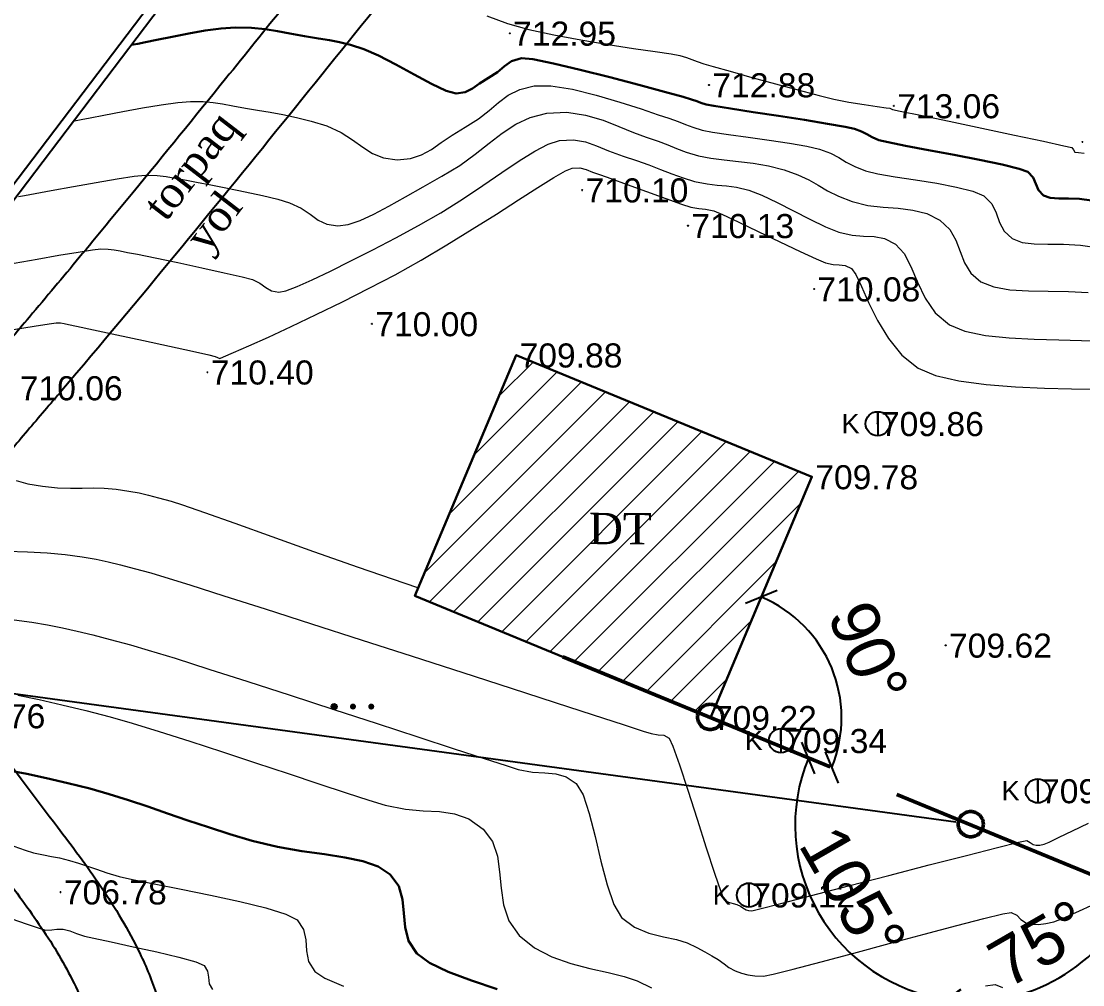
# Model space of a CAD drawing. Header units: feet. Extents: x 3381 to 682977, y 675186 to 4375217.
# Drawn here: x 682108.09 to 682152.16, y 4375064.2 to 4375104.21 of the extents above; entities that cross this region are included whole.
import ezdxf
from ezdxf.enums import TextEntityAlignment as Align

# ---------------------------------------------------------------- set-up
doc = ezdxf.new("R2010")
doc.units = ezdxf.units.FT
doc.header["$MEASUREMENT"] = 0
doc.header["$PDMODE"] = 34
doc.header["$PDSIZE"] = 0.01
doc.linetypes.add('ACAD_ISO02W100', pattern=[15, 12, -3])
doc.layers.get('0').update_dxf_attribs({"linetype": 'CONTINUOUS'})
doc.layers.get('Defpoints').update_dxf_attribs({"linetype": 'CONTINUOUS'})
for name, color, linetype in [('0_Point_Height', 2, 'CONTINUOUS'), ('0_Point_Point', 7, 'CONTINUOUS'), ('col bitkisi', 7, 'CONTINUOUS'), ('Lep-Stolb', 7, 'CONTINUOUS'), ('polygon', 5, 'CONTINUOUS'), ('Yazilar', 7, 'CONTINUOUS')]:
    doc.layers.add(name, color=color, linetype=linetype)
doc.layers.add('ANA HORIZONTAL', color=24, linetype='CONTINUOUS', lineweight=30)
doc.layers.add('HORIZANTAL', color=24, linetype='CONTINUOUS', lineweight=13)
doc.styles.get("Standard").update_dxf_attribs({"font": 'arial.ttf', "height": 2})
doc.dimstyles.new('ISO-25', dxfattribs={"dimtxt": 2, "dimasz": 1, "dimexe": 1.25, "dimexo": 0.625, "dimtad": 1, "dimtxsty": 'Standard', "dimblk": 'OBLIQUE', "dimcen": 2.5, "dimadec": 0, "dimazin": 0, "dimtfac": 1, "dimtmove": 0, "dimatfit": 3, "dimldrblk": 'OBLIQUE', "dimfxl": 1, "dimarcsym": 0})

# ---------------------------------------------------------------- blocks, each defined once
blk = doc.blocks.new('_Oblique')
at = {"color": 0, "linetype": 'ByBlock', "lineweight": -2}
blk.add_line((-0.5, -0.5), (0.5, 0.5), dxfattribs=at)
blk = doc.blocks.new('*D95')
at = {"color": 0, "lineweight": -2, "transparency": 16777216}
blk.add_arc((682136.7097936952, 4375075.287589008), 5.43529121564552, 337.6168135676132, 67.1855575495815, dxfattribs=at)
at = {"layer": 'Defpoints', "color": 0, "lineweight": 30, "transparency": 16777216}
for p in [(682140.9167936957, 4375085.288589008, 709.777), (682130.5712936954, 4375077.815589008, 709.2724999999999), (682142.098918203, 4375075.994503178), (682136.7097936952, 4375075.287589008, 709.223), (682162.0073407458, 4375064.869376263, 709.0190041412411)]:
    blk.add_point(p, dxfattribs=at)
at = {"color": 0, "lineweight": -2, "transparency": 16777216}
for p, rotation in [((682138.8173167035, 4375080.297652618), 157.1855575495815), ((682141.7355782203, 4375073.217835278), 247.6168135676132)]:
    blk.add_blockref('_Oblique', p, dxfattribs=dict(at, rotation=rotation))
at = {"color": 0, "lineweight": 25, "transparency": 16777216, "insert": (682143.256852523, 4375077.986250416), "char_height": 2, "attachment_point": 5, "rotation": 292.4011855588053}
blk.add_mtext('90°', dxfattribs=at)
blk = doc.blocks.new('*D101')
at = {"color": 0, "lineweight": -2, "transparency": 16777216}
blk.add_arc((682147.5263076045, 4375070.833056604), 7.308325129909629, 157.616813567797, 262.2234362133664, dxfattribs=at)
at = {"layer": 'Defpoints', "color": 0, "lineweight": 30, "transparency": 16777216}
for p in [(682149.1131348363, 4375082.452523386), (682130.5712936949, 4375077.815589007, 709.2724999999999), (682140.3908240548, 4375069.253027895), (682162.0073407458, 4375064.869376261, 709.0190041412411), (682136.5700338115, 4374990.606263925)]:
    blk.add_point(p, dxfattribs=at)
at = {"color": 0, "lineweight": -2, "transparency": 16777216}
for p, rotation in [((682140.7686076236, 4375073.61605987), 67.61681356779707), ((682146.537415891, 4375063.591944163), 352.2234362133664)]:
    blk.add_blockref('_Oblique', p, dxfattribs=dict(at, rotation=rotation))
at = {"color": 0, "lineweight": 20, "transparency": 16777216, "insert": (682142.6187746068, 4375068.008805791), "char_height": 2, "attachment_point": 5, "rotation": 299.92012488963803}
blk.add_mtext('105°', dxfattribs=at)
blk = doc.blocks.new('*D102')
at = {"color": 0, "lineweight": -2, "transparency": 16777216}
blk.add_arc((682147.5263076043, 4375070.833056605), 7.320352200514851, 262.2234362133664, 337.6168135666458, dxfattribs=at)
at = {"layer": 'Defpoints', "color": 0, "lineweight": 30, "transparency": 16777216}
for p in [(682149.1131348372, 4375082.452523386), (682130.5712936958, 4375077.815589009, 709.2724999999999), (682162.0073407462, 4375064.869376263, 709.0190041412411), (682149.7098511369, 4375063.845947476), (682136.570033812, 4374990.606263927)]:
    blk.add_point(p, dxfattribs=at)
at = {"color": 0, "lineweight": -2, "transparency": 16777216}
for p, rotation in [((682154.2951285094, 4375068.045473442), 67.61681356664577), ((682146.5357885044, 4375063.580027703), 172.2234362133664)]:
    blk.add_blockref('_Oblique', p, dxfattribs=dict(at, rotation=rotation))
at = {"color": 0, "lineweight": 20, "transparency": 16777216, "insert": (682150.3585988672, 4375065.911552193), "char_height": 2, "attachment_point": 5, "rotation": 29.920124889638043}
blk.add_mtext('75°', dxfattribs=at)

msp = doc.modelspace()

# ---------------------------------------------------------------- hatches: boundary and pattern name
at = {"lineweight": 15, "ltscale": 15}
h = msp.add_hatch(dxfattribs=at)
h.set_pattern_fill('ANSI31', color=256, scale=8)
h.set_pattern_definition([(45, (551.3359520704253, 95.34551396500319), (-0.7071067811865476, 0.7071067811865476), [])])
h.paths.add_polyline_path([(682128.6397936955, 4375090.344589008), (682124.4327936955, 4375080.343589008), (682136.7097936955, 4375075.287589008), (682140.9167936955, 4375085.288589008)])
at = {"layer": 'col bitkisi', "ltscale": 1.5}
h = msp.add_hatch(color=256, dxfattribs=at)
edge = h.paths.add_edge_path()
edge.add_arc((682121.0797592347, 4375075.75155376), 0.125, 0, 360)
h = msp.add_hatch(color=256, dxfattribs=at)
edge = h.paths.add_edge_path()
edge.add_arc((682121.8620764987, 4375075.75155376), 0.125, 0, 360)
h = msp.add_hatch(color=256, dxfattribs=at)
edge = h.paths.add_edge_path()
edge.add_arc((682122.6208097582, 4375075.75155376), 0.125, 0, 360)

# ---------------------------------------------------------------- linework, layer by layer
at = {"linetype": 'Continuous'}
for p, q in [((682131.6401880786, 4375128.88343702, 0.02800000000002), (682095.4317733228, 4375081.183213099, -7.53102998253803)), ((682131.9587936956, 4375128.641589009, 0.02800000000002), (682095.8127936955, 4375081.023589009, -7.518000000000029)), ((682128.6397936955, 4375090.344589008, -6.624000000000024), (682124.4327936955, 4375080.343589008, -7.178000000000111)), ((682128.6397936955, 4375090.344589008, -6.624000000000024), (682140.9167936955, 4375085.288589008, -6.722999999999956)), ((682140.9167936955, 4375085.288589008, -6.722999999999956), (682136.7097936955, 4375075.287589008, -7.277000000000044)), ((682124.4327936955, 4375080.343589008, -7.178000000000111), (682136.7097936955, 4375075.287589008, -7.277000000000044))]:
    msp.add_line(p, q, dxfattribs=at)
at = {"color": 222, "linetype": 'ACAD_ISO02W100', "lineweight": 50}
msp.add_line((682130.5712936955, 4375077.815589008, -7.227500000000077), (682162.0073407459, 4375064.869376262, -7.480995858758888), dxfattribs=at)
at = {"color": 222, "lineweight": 25}
msp.add_line((682146.8890367714, 4375070.951732866, -716.5), (682106.1338627847, 4375076.505053506, -716.5), dxfattribs=at)
at = {"color": 7, "lineweight": 30, "elevation": -6.624000000000024}
msp.add_lwpolyline([(682128.6397936955, 4375090.344589008), (682124.4327936955, 4375080.343589008), (682136.7097936955, 4375075.287589008), (682140.9167936955, 4375085.288589008), (682128.6397936955, 4375090.344589008)], dxfattribs=at)
at = {"color": 222, "linetype": 'ACAD_ISO02W100', "lineweight": 50}
for centre in [(682136.6918002645, 4375075.321882219, -7.277000000000044), (682147.5083141734, 4375070.867349815, -716.5)]:
    msp.add_circle(centre, 0.5242587942690977, dxfattribs=at)
at = {"linetype": 'Continuous'}
for points, knots in [([(682145.5429941891, 4375147.327569935, -716.5), (682147.3639616193, 4375143.857154012, -716.5), (682153.6699757478, 4375131.839096206, -716.4999999999999), (682163.5668104126, 4375113.857763772, -716.5000000000001), (682177.5615902394, 4375094.593320042, -716.5), (682188.3328522041, 4375074.395443827, -716.4999999999999), (682199.2960539537, 4375056.509881442, -716.5), (682208.4237138182, 4375039.106684615, -716.5), (682221.8386662586, 4375020.585477622, -716.4999999999999), (682238.4382107715, 4375006.296345872, -716.4999999999999), (682249.973228662, 4374991.459746143, -716.5), (682257.9033896311, 4374980.976985123, -716.5), (682269.2214314921, 4374969.058368135, -716.5), (682277.4705028269, 4374958.36641932, -716.5000000000002), (682281.9143130616, 4374952.606620469, -716.5)], [0, 0, 0, 0, 11.75951036506707, 40.72320969151131, 61.46233042964784, 83.0549787114427, 109.2907166578479, 124.3927438987541, 141.9627176045404, 177.5330077355191, 189.5588214431475, 198.2764878499065, 216.9554476813946, 238.7688661847819, 238.7688661847819, 238.7688661847819, 238.7688661847819]), ([(682150.3004617682, 4375126.797647229, -716.5), (682146.3604329227, 4375123.034127635, -716.5), (682145.8318024328, 4375122.983467849, -716.5), (682144.2428649078, 4375122.823911806, -716.5), (682143.1795438937, 4375122.70751903, -716.5), (682140.2279531822, 4375122.300736316, -716.5), (682138.3505749478, 4375121.946646196, -716.5), (682135.5728013621, 4375121.068415101, -716.5), (682134.6215431489, 4375120.697790702, -716.5), (682133.1307836953, 4375119.959898619, -716.5), (682132.5711028902, 4375119.643808308, -716.5), (682131.410551039, 4375118.888563516, -716.5), (682130.8226181193, 4375118.441393586, -716.5), (682129.7074545114, 4375117.491967151, -716.5), (682129.1779119266, 4375116.988477015, -716.5), (682127.9355815256, 4375115.716950986, -716.5), (682127.2455685666, 4375114.93063567, -716.5), (682126.1349967996, 4375113.612318494, -716.5), (682125.7010278204, 4375113.082385695, -716.5), (682124.844485496, 4375112.035959873, -716.5), (682124.4196265237, 4375111.515353724, -716.5), (682123.1534763578, 4375109.960127534, -716.5), (682122.3206128564, 4375108.932101294, -716.5), (682119.8412228092, 4375105.86452325, -716.5), (682118.2139143345, 4375103.841502415, -716.5), (682115.3049740177, 4375100.246242389, -716.5), (682114.0286737218, 4375098.675852512, -716.5), (682111.9929682957, 4375096.197232888, -716.5), (682111.2513271736, 4375095.299431452, -716.5), (682109.8185628873, 4375093.577950815, -716.5), (682109.1295732452, 4375092.755588752, -716.5), (682107.9013782702, 4375091.301178401, -716.5), (682107.3672625377, 4375090.672352735, -716.5), (682105.9982478966, 4375089.070972722, -716.5), (682105.1245740074, 4375088.065890815, -716.5), (682103.692969092, 4375086.124682891, -716.5), (682103.1062372645, 4375085.214388334, -716.5), (682102.3406265569, 4375083.560951637, -716.5), (682102.0918209307, 4375082.857608774, -716.5), (682101.8582627381, 4375081.735144185, -716.5), (682101.8041300771, 4375081.341878171, -716.5), (682101.7558674793, 4375080.547917906, -716.5), (682101.7610505493, 4375080.152244475, -716.5), (682101.8806776472, 4375078.552641496, -716.5), (682102.1958193915, 4375077.379360434, -716.5), (682102.9084090091, 4375075.535570145, -716.5), (682103.2446254676, 4375074.828298075, -716.5), (682103.9705116542, 4375073.492144966, -716.5), (682104.3617177237, 4375072.860496232, -716.5), (682105.649383497, 4375070.937886649, -716.5), (682106.5968707605, 4375069.744251513, -716.5), (682108.0609207788, 4375067.810451675, -716.5), (682108.6118384798, 4375067.059844866, -716.5), (682109.612828805, 4375065.528625742, -716.5), (682110.0604140001, 4375064.751598475, -716.5), (682110.7304049177, 4375063.280994378, -716.5), (682110.9719293631, 4375062.594100687, -716.5), (682111.3172621425, 4375061.158669085, -716.5), (682111.421851552, 4375060.416978241, -716.5), (682111.4999568588, 4375058.819893875, -716.5), (682111.4533817504, 4375057.965929972, -716.5), (682111.1894912147, 4375056.285918995, -716.5), (682110.9730641233, 4375055.455034221, -716.5), (682110.177319476, 4375053.221002143, -716.5), (682109.4456702939, 4375051.868707836, -716.5), (682107.9729083518, 4375049.721311917, -716.5), (682107.3190441629, 4375048.893028952, -716.5), (682105.9282663523, 4375047.285485258, -716.5), (682105.1893184166, 4375046.502421757, -716.5), (682103.687766139, 4375044.950514414, -716.5), (682102.9260856945, 4375044.181781632, -716.5), (682101.603635055, 4375042.796849151, -716.5), (682101.0393070199, 4375042.188921678, -716.5), (682099.9444942451, 4375040.936379726, -716.5), (682099.4159274019, 4375040.29710262, -716.5), (682097.8763045352, 4375038.350202548, -716.5), (682096.9112577423, 4375037.013583116, -716.5), (682095.2119730373, 4375034.549759655, -716.5), (682094.4640604515, 4375033.428375785, -716.5), (682092.9947912701, 4375031.159392104, -716.5), (682092.2760442857, 4375030.013124539, -716.5), (682090.1752276445, 4375026.538846557, -716.5), (682088.848566099, 4375024.175357836, -716.5), (682086.4528440064, 4375019.486286244, -716.5), (682085.3735958528, 4375017.165823015, -716.5), (682083.7098928489, 4375013.140922616, -716.5), (682083.073514318, 4375011.457173146, -716.5), (682081.9152279681, 4375008.051462469, -716.5), (682081.3930764599, 4375006.33415728, -716.5), (682080.3797408092, 4375002.705948597, -716.5), (682079.8973432624, 4375000.793389676, -716.5), (682079.1139142187, 4374997.500927996, -716.5), (682078.7987314161, 4374996.123860364, -716.5), (682078.1854758598, 4374993.359282468, -716.5), (682077.8902615245, 4374991.971251665, -716.5), (682077.4657350004, 4374989.798621626, -716.5), (682077.319877279, 4374989.023789821, -716.5), (682077.0815167205, 4374987.623316384, -716.5), (682076.9861540023, 4374987.004572246, -716.5), (682076.7460650771, 4374985.040276148, -716.5), (682076.6704463299, 4374983.69651586, -716.5), (682076.6729142598, 4374980.680067465, -716.5), (682076.7944109346, 4374979.008090099, -716.5), (682077.234334893, 4374975.716323175, -716.5), (682077.5506588379, 4374974.097256837, -716.5), (682078.1906927571, 4374971.381554537, -716.5), (682078.4840643182, 4374970.273145479, -716.5), (682079.0490788618, 4374968.275117375, -716.5), (682079.3150304069, 4374967.382251403, -716.5), (682079.8080001302, 4374965.768741003, -716.5), (682080.0339672798, 4374965.038005254, -716.5), (682080.5296514306, 4374963.564656669, -716.5), (682080.7989071979, 4374962.824266297, -716.5), (682081.254686545, 4374961.733203302, -716.5), (682081.4112963139, 4374961.380374391, -716.5), (682081.9138197622, 4374960.326511301, -716.5), (682082.2751044213, 4374959.665416596, -716.5), (682082.9560860164, 4374958.395590116, -716.5), (682083.2759263326, 4374957.786396528, -716.5), (682083.6745023029, 4374956.884581428, -716.5), (682083.7955196018, 4374956.580207763, -716.5), (682083.9825320351, 4374956.026641283, -716.5), (682084.052921633, 4374955.779325309, -716.5), (682084.1758484964, 4374955.255235911, -716.5), (682084.2278863391, 4374954.982009474, -716.5), (682084.3618735723, 4374954.145877107, -716.5), (682084.4245302653, 4374953.554998034, -716.5), (682082.2395960868, 4374949.141814186, -716.5)], [0, 0, 0, 0, 1.504182486108583, 1.504182486108583, 4.512547458325749, 4.512547458325749, 9.897023187575993, 9.897023187575993, 12.7958342843181, 12.7958342843181, 14.60405863581726, 14.60405863581726, 16.66224441689629, 16.66224441689629, 18.72043019797533, 18.72043019797533, 21.69220952652302, 21.69220952652302, 23.69053724164011, 23.69053724164011, 25.6888649567572, 25.6888649567572, 29.68552038699137, 29.68552038699137, 37.67883124745973, 37.67883124745973, 43.85862334120583, 43.85862334120583, 47.33872292048738, 47.33872292048738, 50.4791814365489, 50.4791814365489, 52.84309319999196, 52.84309319999196, 56.4524218894224, 56.4524218894224, 59.34335297902284, 59.34335297902284, 61.30171675862555, 61.30171675862555, 62.31071448807545, 62.31071448807545, 63.31971221752536, 63.31971221752536, 66.42673931994148, 66.42673931994148, 68.50177048362443, 68.50177048362443, 70.57680164730738, 70.57680164730738, 75.09225916921199, 75.09225916921199, 77.98438323649034, 77.98438323649034, 80.8765073037687, 80.8765073037687, 83.36814814464933, 83.36814814464933, 85.85978898552995, 85.85978898552995, 88.6938455553277, 88.6938455553277, 91.52790212512545, 91.52790212512545, 96.50440372656604, 96.50440372656604, 99.8137478070373, 99.8137478070373, 103.1230918875086, 103.1230918875086, 106.3599071412344, 106.3599071412344, 108.7786816533188, 108.7786816533188, 111.1974561654031, 111.1974561654031, 116.0350051895719, 116.0350051895719, 120.0258580385523, 120.0258580385523, 124.0167108875328, 124.0167108875328, 131.9984165854937, 131.9984165854937, 139.5388433755934, 139.5388433755934, 144.8405163321906, 144.8405163321906, 150.1421892887878, 150.1421892887878, 155.9925490002739, 155.9925490002739, 160.2125992642221, 160.2125992642221, 164.4326495281702, 164.4326495281702, 166.7775400727432, 166.7775400727432, 168.5840284701258, 168.5840284701258, 172.4237048108011, 172.4237048108011, 177.2211789215631, 177.2211789215631, 182.0186530323251, 182.0186530323251, 185.3845457136288, 185.3845457136288, 188.1403773743002, 188.1403773743002, 190.397290524402, 190.397290524402, 192.6542036745038, 192.6542036745038, 193.7358897823995, 193.7358897823995, 195.899261998191, 195.899261998191, 198.0626342139824, 198.0626342139824, 199.1900841804003, 199.1900841804003, 200.1348800498598, 200.1348800498598, 201.0796759193193, 201.0796759193193, 202.9239329714258, 202.9239329714258, 202.9239329714258, 202.9239329714258]), ([(682154.2032098565, 4375120.327681508, -716.5), (682146.6412603256, 4375120.047295659, -716.5), (682146.1117831086, 4375119.99654411, -716.5), (682144.5341850183, 4375119.837977897, -716.5), (682143.4968646521, 4375119.723767876, -716.5), (682140.6964800342, 4375119.335351679, -716.5), (682138.9883853775, 4375119.004526261, -716.5), (682136.571035764, 4375118.23620922, -716.5), (682135.7630231151, 4375117.917760259, -716.5), (682134.5137971247, 4375117.295476626, -716.5), (682134.0450969175, 4375117.027609951, -716.5), (682132.8964135144, 4375116.269329088, -716.5), (682132.2256241534, 4375115.723350568, -716.5), (682130.9152715993, 4375114.499373752, -716.5), (682130.2779550164, 4375113.823081251, -716.5), (682129.0143497242, 4375112.388037423, -716.5), (682128.3883781508, 4375111.628478104, -716.5), (682126.2412259555, 4375109.007433411, -716.5), (682124.7622967586, 4375107.181852516, -716.5), (682121.834739903, 4375103.556548626, -716.5), (682120.3853853461, 4375101.755906919, -716.5), (682115.9984230511, 4375096.333685685, -716.5), (682113.0217926786, 4375092.691644037, -716.5), (682109.3026622832, 4375088.318659344, -716.5), (682108.8183132696, 4375087.75603099, -716.5), (682107.8767387061, 4375086.646645221, -716.5), (682107.4205683552, 4375086.096781539, -716.5), (682106.4332189497, 4375084.807851806, -716.5), (682105.9358790697, 4375084.072132283, -716.5), (682105.2493960048, 4375082.753267823, -716.5), (682105.0224772735, 4375082.167324785, -716.5), (682104.8340938546, 4375081.327359867, -716.5), (682104.7952064681, 4375081.06709739, -716.5), (682104.758897139, 4375080.538383542, -716.5), (682104.7609043743, 4375080.262667914, -716.5), (682104.8449502399, 4375079.152831997, -716.5), (682105.0754514637, 4375078.250436175, -716.5), (682105.6267302434, 4375076.823908051, -716.5), (682105.8715273938, 4375076.295632276, -716.5), (682106.4089892647, 4375075.275568472, -716.5), (682106.7030438037, 4375074.78065168, -716.5), (682107.7866704466, 4375073.100204449, -716.5), (682108.6790630175, 4375071.953923623, -716.5), (682110.1973302637, 4375069.962869001, -716.5), (682110.8103501713, 4375069.147346613, -716.5), (682111.980192607, 4375067.411358088, -716.5), (682112.5353932651, 4375066.493658915, -716.5), (682113.2818089764, 4375064.93953378, -716.5), (682113.5284414691, 4375064.344079439, -716.5), (682113.9384546395, 4375063.109457912, -716.5), (682114.0996909549, 4375062.478689563, -716.5), (682114.4565943938, 4375060.564353542, -716.5), (682114.5258870447, 4375059.258866216, -716.5), (682114.3553569143, 4375056.857826961, -716.5), (682114.1543019768, 4375055.762999071, -716.5), (682113.5525055958, 4375053.652542743, -716.5), (682113.1513406885, 4375052.6333566, -716.5), (682112.1972529138, 4375050.694381588, -716.5), (682111.6456565486, 4375049.773588616, -716.5), (682110.2652914877, 4375047.75801878, -716.5), (682109.4017653578, 4375046.693093553, -716.5), (682107.6172320578, 4375044.687047078, -716.5), (682106.6964753114, 4375043.741979698, -716.5), (682105.0304237633, 4375042.035760961, -716.5), (682104.2805791993, 4375041.269460519, -716.5), (682103.103875638, 4375039.994244117, -716.5), (682102.6589605544, 4375039.49082396, -716.5), (682101.7870398861, 4375038.455590111, -716.5), (682101.3609524069, 4375037.926475038, -716.5), (682100.1065640596, 4375036.310043911, -716.5), (682099.3021761283, 4375035.193602067, -716.5), (682097.7753372901, 4375032.984734278, -716.5), (682097.0485543004, 4375031.897095237, -716.5), (682095.627306702, 4375029.708128532, -716.5), (682094.932535694, 4375028.603682709, -716.5), (682092.9029549322, 4375025.260661492, -716.5), (682091.6228926376, 4375022.992404918, -716.5), (682089.2461334106, 4375018.376733797, -716.5), (682088.1495278367, 4375016.029293126, -716.5), (682086.495558001, 4375012.026028698, -716.5), (682085.8788162705, 4375010.392042027, -716.5), (682084.7563694025, 4375007.084530405, -716.5), (682084.2476510648, 4375005.40749244, -716.5), (682083.2502105628, 4375001.825119932, -716.5), (682082.7705249987, 4374999.915720315, -716.5), (682081.9994224465, 4374996.66203454, -716.5), (682081.6932093659, 4374995.322207778, -716.5), (682081.1015670643, 4374992.649257112, -716.5), (682080.8184523353, 4374991.314555555, -716.5), (682080.4033439299, 4374989.188267856, -716.5), (682080.2541060637, 4374988.393622848, -716.5), (682080.0210732335, 4374987.005760034, -716.5), (682079.9319132095, 4374986.407904306, -716.5), (682079.7947969715, 4374985.214475312, -716.5), (682079.7452117959, 4374984.614095798, -716.5), (682079.6505309887, 4374982.805806057, -716.5), (682079.6595383919, 4374981.590718599, -716.5), (682079.8486454168, 4374978.457063391, -716.5), (682080.1289391882, 4374976.548102963, -716.5), (682080.9188101075, 4374972.741065433, -716.5), (682081.4261247145, 4374970.841955732, -716.5), (682082.1720682498, 4374968.301637221, -716.5), (682082.3659390481, 4374967.660593916, -716.5), (682082.7589783041, 4374966.382647336, -716.5), (682082.9566340722, 4374965.753573505, -716.5), (682083.35154471, 4374964.591087505, -716.5), (682083.5463740381, 4374964.054837273, -716.5), (682083.8980213491, 4374963.180919399, -716.5), (682084.0461498062, 4374962.836117682, -716.5), (682084.3279091155, 4374962.229167244, -716.5), (682084.4594962923, 4374961.963271808, -716.5), (682084.7390966679, 4374961.419692722, -716.5), (682084.8858892041, 4374961.144166891, -716.5), (682085.3369738372, 4374960.303370519, -716.5), (682085.6523056842, 4374959.72418729, -716.5), (682086.1774937279, 4374958.652417615, -716.5), (682086.3943829549, 4374958.172543089, -716.5), (682086.7140369177, 4374957.3293862, -716.5), (682086.8314716355, 4374956.97647, -716.5), (682087.0283194187, 4374956.257639304, -716.5), (682087.1065134814, 4374955.900436819, -716.5), (682087.300856453, 4374954.841833303, -716.5), (682087.3775861863, 4374954.153309714, -716.5), (682087.4559460068, 4374953.411692195, -716.5), (682087.4644444467, 4374953.330542978, -716.5), (682089.1986138697, 4374949.018465919, -716.5)], [0, 0, 0, 0, 1.519576109931253, 1.519576109931253, 4.558728329793758, 4.558728329793758, 9.930593696851979, 9.930593696851979, 12.83759758566453, 12.83759758566453, 14.69894655815093, 14.69894655815093, 17.59627210419289, 17.59627210419289, 20.49359765023485, 20.49359765023485, 23.43076477819738, 23.43076477819738, 30.54060621960059, 30.54060621960059, 37.6504476610038, 37.6504476610038, 51.87013054381021, 51.87013054381021, 53.94334194462616, 53.94334194462616, 56.0165533454421, 56.0165533454421, 58.83977511500898, 58.83977511500898, 61.18670146868509, 61.18670146868509, 62.25702301806598, 62.25702301806598, 63.32734456744687, 63.32734456744687, 66.42634070841926, 66.42634070841926, 68.26824966381244, 68.26824966381244, 70.11015861920562, 70.11015861920562, 74.62152985764853, 74.62152985764853, 77.5950003039649, 77.5950003039649, 80.56847075028126, 80.56847075028126, 82.30435529130389, 82.30435529130389, 84.04023983232652, 84.04023983232652, 87.51200891437179, 87.51200891437179, 90.50402703717477, 90.50402703717477, 93.49604515997774, 93.49604515997774, 96.48806328278071, 96.48806328278071, 100.3721730254787, 100.3721730254787, 104.2562827681766, 104.2562827681766, 107.5177011920199, 107.5177011920199, 109.6184271499599, 109.6184271499599, 111.7191531078999, 111.7191531078999, 115.9206050237799, 115.9206050237799, 119.8587917428845, 119.8587917428845, 123.7969784619892, 123.7969784619892, 131.6733519001984, 131.6733519001984, 139.5534813686653, 139.5534813686653, 144.8944210839265, 144.8944210839265, 150.2353607991878, 150.2353607991878, 156.1903919454498, 156.1903919454498, 160.3219829965505, 160.3219829965505, 164.4535740476512, 164.4535740476512, 166.8999608104371, 166.8999608104371, 168.797125835026, 168.797125835026, 170.6942908596149, 170.6942908596149, 174.4886209087928, 174.4886209087928, 180.4889056213927, 180.4889056213927, 186.4891903339927, 186.4891903339927, 188.5086958701823, 188.5086958701823, 190.528201406372, 190.528201406372, 192.3229469704351, 192.3229469704351, 193.5253300776409, 193.5253300776409, 194.4787119465828, 194.4787119465828, 195.4320938155247, 195.4320938155247, 197.3388575534084, 197.3388575534084, 198.7843763301953, 198.7843763301953, 199.7590285543785, 199.7590285543785, 200.7336807785618, 200.7336807785618, 202.6829852269283, 202.6829852269283, 202.9239329714258, 202.9239329714258, 202.9239329714258, 202.9239329714258])]:
    msp.add_open_spline(points, degree=3, knots=knots, dxfattribs=at)
at = {"layer": '0_Point_Point'}
for p in [(682128.3727936955, 4375103.707589008, -3.546000000000049), (682136.6447936955, 4375101.563589009, -3.617999999999938), (682144.3177936955, 4375100.693589009, -3.442999999999984), (682152.1477936956, 4375099.202589008, -3.380000000000109), (682131.3787936955, 4375097.198589009, -6.398999999999887), (682135.7687936955, 4375095.717589009, -6.365000000000009), (682141.0067936955, 4375093.090589009, -6.424999999999727), (682122.6507936955, 4375091.642589009, -6.5), (682128.6397936955, 4375090.344589008, -6.624000000000024), (682115.8227936955, 4375089.637589009, -6.102999999999838), (682143.6447936955, 4375087.496589009, -6.643000000000029), (682140.9167936955, 4375085.288589008, -6.722999999999956), (682146.4697936955, 4375078.296589009, -6.884000000000015), (682136.7097936955, 4375075.287589008, -7.277000000000044), (682139.6287936955, 4375074.334589008, -7.163000000000011), (682150.2907936955, 4375072.250589009, -7.157000000000153), (682109.7217936955, 4375068.048589008, -9.720000000000027), (682138.2977936955, 4375067.923589008, -7.378000000000156)]:
    msp.add_point(p, dxfattribs=at)
at = {"layer": 'ANA HORIZONTAL', "color": 16, "lineweight": 30, "elevation": -4}
msp.add_lwpolyline([(682112.6643213923, 4375103.223446417), (682112.7490356825, 4375103.238124194), (682112.9339162338, 4375103.272514447), (682113.2458015054, 4375103.334823526), (682113.7147854811, 4375103.432703328), (682114.3620212238, 4375103.567662139), (682115.0454207424, 4375103.70214061), (682115.7311050196, 4375103.820613312), (682116.3851950386, 4375103.907554813), (682116.9738117818, 4375103.947439681), (682117.6542620192, 4375103.938024069), (682118.2150793585, 4375103.885934767), (682118.7227295606, 4375103.802369989), (682119.2436783853, 4375103.698527956), (682119.844391593, 4375103.58560688), (682120.4241403987, 4375103.491643624), (682120.8870879636, 4375103.418677372), (682121.307037967, 4375103.338909824), (682121.757794088, 4375103.224542681), (682122.3131600064, 4375103.047777645), (682122.9212925149, 4375102.785933862), (682123.6418008378, 4375102.410392241), (682124.3995312802, 4375101.993062158), (682125.1193301469, 4375101.605852993), (682125.7260437426, 4375101.320674121), (682126.1445183728, 4375101.209434921), (682126.5257438303, 4375101.265597957), (682126.8245688565, 4375101.413309481), (682127.1205840525, 4375101.620055051), (682127.4933800192, 4375101.85332022), (682127.8612480339, 4375102.099851222), (682128.1497915627, 4375102.343256638), (682128.4495694896, 4375102.546315546), (682128.8511406987, 4375102.671807024), (682129.3285829684, 4375102.630175719), (682130.1892227983, 4375102.458097336), (682131.299510937, 4375102.196246366), (682132.5258981325, 4375101.885297293), (682133.7348351333, 4375101.565924605), (682134.792772688, 4375101.278802788), (682135.5661615445, 4375101.064606332), (682135.9214524514, 4375100.964009721), (682136.1372153681, 4375100.888448315), (682136.3058049227, 4375100.819228704), (682136.5229764404, 4375100.750639609), (682136.8471426379, 4375100.693211677), (682137.5356728961, 4375100.58424026), (682138.4701682708, 4375100.439744125), (682139.5322298179, 4375100.275742046), (682140.603458594, 4375100.108252788), (682141.5654556551, 4375099.953295124), (682142.2998220571, 4375099.826887823), (682142.6881588564, 4375099.745049652), (682142.9783565905, 4375099.632344699), (682143.1945732629, 4375099.513630708), (682143.4103781792, 4375099.392724895), (682143.6993406438, 4375099.273444475), (682144.0824675368, 4375099.183215238), (682144.8055489358, 4375099.040239518), (682145.754232432, 4375098.860292322), (682146.8141656165, 4375098.659148663), (682147.8709960806, 4375098.452583544), (682148.8103714153, 4375098.256371979), (682149.5179392121, 4375098.086288972), (682149.8793470617, 4375097.958109534), (682150.0934133722, 4375097.724852632), (682150.2041696144, 4375097.458382421), (682150.3157141946, 4375097.196833727), (682150.532145519, 4375096.978341383), (682150.8116461793, 4375096.879992265), (682151.1587399538, 4375096.851557825), (682151.5648925302, 4375096.850751299), (682152.0215695966, 4375096.835285915), (682152.5202368405, 4375096.762874908)], dxfattribs=at)
at = {"layer": 'ANA HORIZONTAL', "color": 32, "lineweight": 30, "elevation": -9}
msp.add_lwpolyline([(682107.5693465705, 4375073.102039096), (682108.316655378, 4375072.953983186), (682109.1426066937, 4375072.779523498), (682110.0236559857, 4375072.577335641), (682110.9362587217, 4375072.346095229), (682111.7392223442, 4375072.117360345), (682112.541253012, 4375071.86568784), (682113.3484550376, 4375071.596579526), (682114.1669327324, 4375071.315537214), (682115.002790409, 4375071.028062715), (682115.8621323797, 4375070.739657847), (682116.7510629559, 4375070.455824418), (682117.6756864503, 4375070.182064244), (682118.7338778179, 4375069.928156706), (682119.7388924579, 4375069.752361503), (682120.674693089, 4375069.618519664), (682121.5252424286, 4375069.490472218), (682122.2745031946, 4375069.332060193), (682122.906438105, 4375069.107124618), (682123.4050098776, 4375068.779506518), (682123.7660261933, 4375068.289234196), (682123.9215038824, 4375067.745877725), (682123.9729916096, 4375067.17208462), (682124.022038039, 4375066.590502389), (682124.170191835, 4375066.023778546), (682124.5190016616, 4375065.494560605), (682125.037499276, 4375065.117794456), (682125.8165693667, 4375064.744240626), (682126.7782994473, 4375064.377455443), (682127.8447770309, 4375064.020995241)], dxfattribs=at)
at = {"layer": 'col bitkisi', "lineweight": 13, "ltscale": 1.5}
msp.add_circle((682121.0797592347, 4375075.75155376, -716.5), 0.125, dxfattribs=at)
at = {"layer": 'HORIZANTAL', "color": 16, "linetype": 'Continuous', "lineweight": 20, "elevation": -3.5}
msp.add_lwpolyline([(682127.4229682417, 4375104.430346218), (682128.279277212, 4375104.113905492), (682129.1572172464, 4375103.869449532), (682130.1985435231, 4375103.640721108), (682131.3238076889, 4375103.431085563), (682132.4535613904, 4375103.243908238), (682133.5083562746, 4375103.082554476), (682134.4087439879, 4375102.950389618), (682135.0752761775, 4375102.850779009), (682135.4285044898, 4375102.78708799), (682135.7132430422, 4375102.702751861), (682135.9311195717, 4375102.622858948), (682136.1481869228, 4375102.539425802), (682136.4304979402, 4375102.444468973), (682136.8166859009, 4375102.331444339), (682137.5160368854, 4375102.13214578), (682138.4173609171, 4375101.879013764), (682139.4094680193, 4375101.604488754), (682140.3811682152, 4375101.341011218), (682141.221271528, 4375101.121021626), (682141.8185879812, 4375100.976960438), (682142.4528002606, 4375100.852507733), (682143.0772380785, 4375100.748461028), (682143.6178136339, 4375100.668596757), (682144.0004391264, 4375100.616691351), (682144.151026755, 4375100.596521246), (682144.2027947546, 4375100.572544455), (682144.254504963, 4375100.548260035), (682144.5773303017, 4375100.479991412), (682145.4186779897, 4375100.303114807), (682146.6062802778, 4375100.053355836), (682147.9678694172, 4375099.766440111), (682149.3311776586, 4375099.478093251), (682150.5239372537, 4375099.224040871), (682151.3738804534, 4375099.040008586), (682151.7087395084, 4375098.961722013), (682151.7717047321, 4375098.865602093), (682151.8350875969, 4375098.772089468), (682151.9850684983, 4375098.752945141), (682152.2198794655, 4375098.730386279)], dxfattribs=at)
at = {"layer": 'HORIZANTAL', "color": 32, "linetype": 'Continuous', "lineweight": 13}
for points, elevation in [([(682110.2692776605, 4375100.068264864), (682110.3655020936, 4375100.084785027), (682110.5807613162, 4375100.123596715), (682110.9534734957, 4375100.194094295), (682111.5232595188, 4375100.304998406), (682112.3093353546, 4375100.457910874), (682113.1214395101, 4375100.609983111), (682113.8995507715, 4375100.743312093), (682114.5836479249, 4375100.839994795), (682115.1137097568, 4375100.882128195), (682115.6425458144, 4375100.876740706), (682116.064019091, 4375100.839520038), (682116.4493330611, 4375100.776221404), (682116.8696911993, 4375100.692600016), (682117.3962969807, 4375100.594411085), (682117.9016140525, 4375100.51227346), (682118.4177679982, 4375100.430298112), (682118.9537231497, 4375100.336255584), (682119.5184438382, 4375100.217916421), (682120.1208943955, 4375100.063051168), (682120.7700391527, 4375099.85943037), (682121.3680988097, 4375099.594557051), (682121.8480885766, 4375099.290129899), (682122.2651645489, 4375098.985212965), (682122.6744828229, 4375098.718870289), (682123.1311994948, 4375098.53016592), (682123.6904706607, 4375098.458163901), (682124.2520200841, 4375098.512092885), (682124.7118369353, 4375098.66164287), (682125.1194754213, 4375098.886569914), (682125.5244897485, 4375099.166630075), (682125.9764341242, 4375099.481579409), (682126.5248627544, 4375099.811173978), (682127.0681199846, 4375100.153401976), (682127.5091028294, 4375100.504298052), (682127.9041945001, 4375100.840687949), (682128.3097782077, 4375101.139397407), (682128.7822371636, 4375101.377252166), (682129.3779545788, 4375101.531077967), (682130.0808995252, 4375101.531511352), (682130.9693223833, 4375101.386677015), (682131.9512535922, 4375101.145024402), (682132.934723591, 4375100.855002959), (682133.8277628189, 4375100.565062126), (682134.5384017149, 4375100.323651351), (682134.9746707182, 4375100.179220077), (682135.36714948, 4375100.046484398), (682135.6672708152, 4375099.923839562), (682135.968306865, 4375099.805722391), (682136.3635297712, 4375099.686569715), (682136.784887614, 4375099.606021111), (682137.4477475911, 4375099.506489301), (682138.261844316, 4375099.392817027), (682139.1369124016, 4375099.269847027), (682139.9826864618, 4375099.142422039), (682140.7089011094, 4375099.015384803), (682141.2252909576, 4375098.893578057), (682141.6815484994, 4375098.723621018), (682142.0300855002, 4375098.545438758), (682142.342382267, 4375098.362740106), (682142.6899191062, 4375098.179233882), (682143.1441763246, 4375097.998628915), (682143.6568440899, 4375097.873200255), (682144.3775241816, 4375097.747876551), (682145.219040745, 4375097.617848225), (682146.0942179252, 4375097.478305692), (682146.9158798669, 4375097.324439373), (682147.5968507151, 4375097.151439688), (682148.0499546151, 4375096.954497054), (682148.3802624912, 4375096.62440751), (682148.5670603599, 4375096.247101333), (682148.7066291734, 4375095.857849555), (682148.8952498832, 4375095.491923201), (682149.2292034412, 4375095.184593299), (682149.6410613509, 4375095.025707228), (682150.1394978444, 4375094.963369065), (682150.7155911496, 4375094.953372213), (682151.3604194947, 4375094.951510072), (682152.0650611073, 4375094.913576045), (682152.8205942153, 4375094.795363537)], -4.5), ([(682107.9819685047, 4375096.93144586), (682108.2276063989, 4375096.974678984), (682108.6611454862, 4375097.053365064), (682109.3317335565, 4375097.177293483), (682110.2566494856, 4375097.348159611), (682111.197458278, 4375097.517825614), (682112.0679965232, 4375097.666010876), (682112.7821008114, 4375097.772434778), (682113.2536077318, 4375097.81681671), (682113.7298491386, 4375097.807957561), (682114.1021986118, 4375097.763840895), (682114.4739013041, 4375097.692811784), (682114.9482023683, 4375097.60321529), (682115.3715418876, 4375097.527996773), (682115.9603925736, 4375097.418252581), (682116.6530288487, 4375097.283109474), (682117.3877251362, 4375097.131694214), (682118.1027558584, 4375096.973133556), (682118.7363954386, 4375096.816554263), (682119.2269182989, 4375096.671083096), (682119.707169428, 4375096.448253216), (682120.0787578342, 4375096.193975601), (682120.4111711408, 4375095.954693903), (682120.7738969713, 4375095.776851777), (682121.2364229485, 4375095.70689288), (682121.6586972243, 4375095.768025157), (682122.1562593525, 4375095.939270402), (682122.7229081251, 4375096.201252518), (682123.3524423335, 4375096.534595404), (682124.0386607692, 4375096.919922968), (682124.7753622242, 4375097.33785911), (682125.5563454897, 4375097.769027735), (682126.2953956054, 4375098.21721516), (682126.9346408047, 4375098.682469812), (682127.5103946705, 4375099.139808762), (682128.0589707859, 4375099.564249078), (682128.6166827339, 4375099.930807828), (682129.2198440972, 4375100.214502083), (682129.9047684589, 4375100.390348911), (682130.7398765117, 4375100.428869237), (682131.5208785245, 4375100.314778366), (682132.2439776376, 4375100.101182676), (682132.9053769917, 4375099.841188538), (682133.5012797272, 4375099.587902333), (682134.027888985, 4375099.394430433), (682134.5361207576, 4375099.22650046), (682134.9330285329, 4375099.069805468), (682135.2934398337, 4375098.919882399), (682135.6921821825, 4375098.772268201), (682136.2040831022, 4375098.622499821), (682136.720047346, 4375098.519416065), (682137.2748843341, 4375098.448993236), (682137.862567233, 4375098.388641098), (682138.4770692091, 4375098.315769414), (682139.1123634288, 4375098.207787947), (682139.762423059, 4375098.042106463), (682140.3363559743, 4375097.834467904), (682140.7879102882, 4375097.617783102), (682141.1780195244, 4375097.395213651), (682141.5676172068, 4375097.169921146), (682142.0176368593, 4375096.945067182), (682142.5890120054, 4375096.723813354), (682143.2383638689, 4375096.56423277), (682143.8778203264, 4375096.487179147), (682144.5015748815, 4375096.439985003), (682145.1038210378, 4375096.36998285), (682145.6787522989, 4375096.224505203), (682146.2205621684, 4375095.950884575), (682146.6368771684, 4375095.5591293), (682146.8929230288, 4375095.114041858), (682147.0692920639, 4375094.64514599), (682147.2465765884, 4375094.181965434), (682147.5053689168, 4375093.754023928), (682147.9262613633, 4375093.390845214), (682148.4619949991, 4375093.17645764), (682149.135197908, 4375093.061567633), (682149.9046615198, 4375093.013268652), (682150.7291772641, 4375092.998654155), (682151.567536571, 4375092.984817604), (682152.3785308697, 4375092.938852454)], -5), ([(682107.7983483723, 4375094.16656675), (682108.7450197557, 4375094.333649372), (682109.6531071633, 4375094.490863761), (682110.4473746129, 4375094.623030683), (682111.0525861215, 4375094.714970914), (682111.3935057067, 4375094.751505224), (682111.7045002688, 4375094.745720034), (682111.9476514515, 4375094.716911026), (682112.190380274, 4375094.670527683), (682112.500107756, 4375094.612019494), (682112.9141122773, 4375094.532281311), (682113.6521182097, 4375094.382088995), (682114.585029222, 4375094.187397416), (682115.5837489826, 4375093.974161441), (682116.519181161, 4375093.76833594), (682117.2622294256, 4375093.595875777), (682117.6837974451, 4375093.482735821), (682118.0012176295, 4375093.326783914), (682118.2406567924, 4375093.153887305), (682118.4763107295, 4375093.013636464), (682118.7823752364, 4375092.955621859), (682119.0689116395, 4375093.019084855), (682119.54211887, 4375093.19822741), (682120.171396546, 4375093.475630379), (682120.926144285, 4375093.833874624), (682121.7757617047, 4375094.255541), (682122.6896484226, 4375094.723210364), (682123.6372040568, 4375095.219463577), (682124.587828225, 4375095.726881493), (682125.5147331083, 4375096.259583468), (682126.40502674, 4375096.823950457), (682127.2489525141, 4375097.39095571), (682128.036753826, 4375097.931572483), (682128.7586740695, 4375098.416774031), (682129.40495664, 4375098.817533604), (682129.9658449315, 4375099.10482446), (682130.431582339, 4375099.249619853), (682131.0207855711, 4375099.281526356), (682131.5085462854, 4375099.197105813), (682131.966657875, 4375099.03273411), (682132.4669137328, 4375098.824787138), (682133.0811072518, 4375098.609640789), (682133.6349216196, 4375098.429646506), (682134.1468433433, 4375098.239877442), (682134.6303240546, 4375098.049102428), (682135.0988153856, 4375097.866090284), (682135.5657689677, 4375097.699609843), (682136.044636433, 4375097.558429926), (682136.5627514711, 4375097.452132804), (682136.9845743668, 4375097.405700419), (682137.3728316168, 4375097.375637092), (682137.7902497159, 4375097.318447135), (682138.2995551602, 4375097.190634867), (682138.839578338, 4375096.982274266), (682139.4704381083, 4375096.682535658), (682140.1487147001, 4375096.335378875), (682140.8309883414, 4375095.98476375), (682141.4738392606, 4375095.674650113), (682142.0338476861, 4375095.448997795), (682142.5874489818, 4375095.320642533), (682143.0630204076, 4375095.28688945), (682143.4975233892, 4375095.267141425), (682143.927919352, 4375095.180801347), (682144.3911697218, 4375094.947272095), (682144.7451215425, 4375094.564165638), (682145.0267543732, 4375094.01798259), (682145.2957293884, 4375093.378453587), (682145.6117077627, 4375092.715309257), (682146.0343506702, 4375092.098280227), (682146.6233192855, 4375091.59709713), (682147.2691245195, 4375091.333972837), (682148.1196841525, 4375091.160897178), (682149.101755767, 4375091.057278658), (682150.1420969464, 4375091.002525781), (682151.1674652729, 4375090.97604705), (682152.1046183298, 4375090.957250973), (682152.8803136995, 4375090.925546055)], -5.5), ([(682107.7694414593, 4375091.404725868), (682108.6301951887, 4375091.548737178), (682109.2490990001, 4375091.648150478), (682109.5334036816, 4375091.686193738), (682109.7191081145, 4375091.680054839), (682109.8670124946, 4375091.656246928), (682110.0520131437, 4375091.620823699), (682110.3770186504, 4375091.553334579), (682111.0921415539, 4375091.399646565), (682112.0646199302, 4375091.188814066), (682113.1616918565, 4375090.949891487), (682114.250595409, 4375090.711933239), (682115.1985686647, 4375090.503993727), (682115.8728496998, 4375090.35512736), (682116.1406765913, 4375090.294388547), (682116.2353102972, 4375090.242399013), (682116.3283275242, 4375090.204350839), (682116.4882265289, 4375090.267770654), (682116.9059651499, 4375090.447831088), (682117.5407060803, 4375090.72918147), (682118.351612013, 4375091.096471132), (682119.2978456407, 4375091.534349405), (682120.3385696564, 4375092.027465623), (682121.4329467529, 4375092.560469115), (682122.5401396232, 4375093.118009215), (682123.6193109602, 4375093.684735251), (682124.6856804924, 4375094.281336111), (682125.7611657757, 4375094.91938902), (682126.8149762438, 4375095.56987581), (682127.8163213304, 4375096.203778316), (682128.7344104691, 4375096.792078371), (682129.5384530937, 4375097.305757813), (682130.1976586378, 4375097.715798475), (682130.681236535, 4375097.993182192), (682130.9583962192, 4375098.108890796), (682131.2769967059, 4375098.117894302), (682131.537695751, 4375098.052533937), (682131.8027273548, 4375097.944342087), (682132.1343255186, 4375097.824851144), (682132.5620213761, 4375097.680588288), (682133.2435260363, 4375097.435536596), (682134.0477173524, 4375097.142041997), (682134.8434731769, 4375096.852450419), (682135.4996713633, 4375096.619107788), (682135.885189764, 4375096.494360032), (682136.2253602372, 4375096.43477061), (682136.5016797646, 4375096.411361923), (682136.8366872616, 4375096.339163273), (682137.1970982535, 4375096.188043224), (682137.8531333666, 4375095.882454169), (682138.6879643898, 4375095.48344492), (682139.5847631124, 4375095.05206429), (682140.4267013234, 4375094.649361091), (682141.096950812, 4375094.336384135), (682141.4786833669, 4375094.174182235), (682141.7903648802, 4375094.108702755), (682142.05266203, 4375094.096673413), (682142.2987433254, 4375094.065767829), (682142.5617772752, 4375093.943659616), (682142.743452701, 4375093.688263222), (682142.9742275126, 4375093.192593931), (682143.2671241342, 4375092.533600171), (682143.6351649904, 4375091.788230372), (682144.0913725052, 4375091.033432965), (682144.6487691026, 4375090.34615638), (682145.3203772076, 4375089.803349045), (682146.0422227699, 4375089.502428621), (682147.0117908391, 4375089.282809252), (682148.1455893773, 4375089.131049585), (682149.3601263469, 4375089.033708263), (682150.5719097101, 4375088.977343931), (682151.6974474287, 4375088.948515238), (682152.6532474651, 4375088.933780824)], -6), ([(682107.879134629, 4375085.13470997), (682108.3670236014, 4375085.003900182), (682108.9656662565, 4375084.899897545), (682109.5884866312, 4375084.841166467), (682110.129814517, 4375084.821506372), (682110.6170229893, 4375084.822977437), (682111.0774851219, 4375084.82763983), (682111.5385739894, 4375084.817553723), (682112.0276626663, 4375084.774779286), (682112.5623773304, 4375084.699379871), (682112.9855044261, 4375084.622676274), (682113.3694851914, 4375084.534555707), (682113.7867608647, 4375084.42490538), (682114.3097726837, 4375084.283612509), (682114.7835557832, 4375084.129352266), (682115.6908884806, 4375083.811383863), (682116.9530846879, 4375083.361750706), (682118.4914583163, 4375082.812496201), (682120.2273232776, 4375082.195663752), (682122.0819934834, 4375081.543296763), (682123.976782845, 4375080.887438637), (682124.5763357247, 4375080.684821201)], -7), ([(682107.5064363175, 4375082.208350424), (682108.347386173, 4375082.181681043), (682109.1691811121, 4375082.135880669), (682109.9122050133, 4375082.064183008), (682110.6212970623, 4375081.966041991), (682111.1966450196, 4375081.868313344), (682111.7035387986, 4375081.761882604), (682112.207268312, 4375081.637635309), (682112.7731234725, 4375081.486456992), (682113.4663941931, 4375081.299233189), (682114.0524463115, 4375081.126308465), (682115.0907636123, 4375080.803292625), (682116.5028269768, 4375080.35602855), (682118.2101172869, 4375079.810359122), (682120.1341154242, 4375079.192127221), (682122.1963022705, 4375078.527175728), (682124.3181587072, 4375077.841347528), (682126.4211656159, 4375077.160485501), (682128.4268038786, 4375076.510432526), (682130.2565543766, 4375075.917031489), (682131.8318979917, 4375075.406125266), (682133.0743156056, 4375075.003556743), (682133.9052881, 4375074.735168799), (682134.2462963562, 4375074.626804318), (682134.5347458231, 4375074.58342492), (682134.7706567845, 4375074.561114807), (682134.9878164515, 4375074.445277694), (682135.1418819039, 4375074.106334355), (682135.4131271981, 4375073.336275269), (682135.7615529668, 4375072.279357539), (682136.1471598425, 4375071.079838263), (682136.5299484577, 4375069.881974543), (682136.8699194447, 4375068.830023482), (682137.1270734359, 4375068.068242179), (682137.2614110641, 4375067.740887735), (682137.4479138448, 4375067.624447332), (682137.646822331, 4375067.572779656), (682137.7940073299, 4375067.535922487), (682137.9459029149, 4375067.457285499), (682138.0468222669, 4375067.398772741), (682138.1157507609, 4375067.350253714), (682138.1861536448, 4375067.305935016), (682138.2873710851, 4375067.27907595), (682138.4167168626, 4375067.264431237), (682138.7507235842, 4375067.347712786), (682139.6207727107, 4375067.572318561), (682140.8932116496, 4375067.902741548), (682142.4343878089, 4375068.303474746), (682144.110648596, 4375068.739011145), (682145.7883414183, 4375069.173843734), (682147.3338136837, 4375069.572465509), (682148.6134127997, 4375069.899369462), (682149.4934861741, 4375070.119048585), (682149.8403812143, 4375070.195995868), (682149.9700571822, 4375070.112482765), (682150.1012608368, 4375070.018459217), (682150.230956376, 4375069.997209385), (682150.3819729338, 4375070.003029983), (682150.5608662564, 4375070.035691313), (682150.7699806661, 4375070.124758062), (682151.1741429956, 4375070.323657978), (682151.7311073273, 4375070.598948257), (682152.3986277421, 4375070.917186098)], -7.5), ([(682107.7967473605, 4375079.35358673), (682108.5269406242, 4375079.252802162), (682109.1805959507, 4375079.14531487), (682109.7954908307, 4375079.025625318), (682110.4094027552, 4375078.888233976), (682111.0601092147, 4375078.727641309), (682111.7853877003, 4375078.538347784), (682112.6230157027, 4375078.314853869), (682113.3638901375, 4375078.100011233), (682114.4765428639, 4375077.756246495), (682115.8822097164, 4375077.310456661), (682117.5021265292, 4375076.789538734), (682119.257529137, 4375076.220389714), (682121.0696533733, 4375075.629906607), (682122.859735073, 4375075.044986415), (682124.5490100704, 4375074.492526141), (682126.0587141993, 4375073.999422789), (682127.3100832948, 4375073.592573361), (682128.2243531903, 4375073.298874862), (682128.7227597209, 4375073.145224293), (682129.3104529771, 4375073.031835379), (682129.821050375, 4375072.996539564), (682130.2782132656, 4375072.959084508), (682130.7056029993, 4375072.839217868), (682131.1268809269, 4375072.556687301), (682131.4125057119, 4375072.087733749), (682131.6698325878, 4375071.316385295), (682131.9126313524, 4375070.358881729), (682132.154671804, 4375069.331462834), (682132.409723741, 4375068.350368394), (682132.6915569614, 4375067.531838196), (682133.0139412632, 4375066.992112025), (682133.5508389222, 4375066.585586558), (682134.1498693312, 4375066.33818646), (682134.7519876955, 4375066.189550419), (682135.2981492201, 4375066.079317124), (682135.7293091102, 4375065.947125266), (682136.1339962913, 4375065.750538447), (682136.4734148941, 4375065.568738316), (682136.7630160368, 4375065.401321942), (682137.0182508384, 4375065.247886401), (682137.2700487002, 4375065.06912289), (682137.4635251401, 4375064.915469945), (682137.7286124534, 4375064.774566194), (682137.9846798371, 4375064.6803482), (682138.2512640429, 4375064.60967198), (682138.5503960637, 4375064.56854256), (682138.904106892, 4375064.562964961), (682139.3094158465, 4375064.642889563), (682140.1423528426, 4375064.849777763), (682141.2944457548, 4375065.151341141), (682142.6572224578, 4375065.515291269), (682144.1222108259, 4375065.909339727), (682145.5809387339, 4375066.301198091), (682146.924934056, 4375066.658577937), (682148.045724667, 4375066.949190841), (682148.8348384412, 4375067.140748382), (682149.1838032532, 4375067.200962135), (682149.4175497789, 4375067.083899255), (682149.5877054292, 4375066.905919275), (682149.8249738708, 4375066.7646257), (682150.0667045147, 4375066.717198781), (682150.3279263902, 4375066.709495132), (682150.6200680473, 4375066.73994471), (682150.954558036, 4375066.806977471), (682151.3180158247, 4375066.948084594), (682152.0287384535, 4375067.26517913), (682152.9965480457, 4375067.711988838)], -8), ([(682107.9474691475, 4375076.226915496), (682108.8297881272, 4375076.040282497), (682109.7815460371, 4375075.826649455), (682110.7743075184, 4375075.589039196), (682111.7796372122, 4375075.330474549), (682112.7004992648, 4375075.067756836), (682113.8218338697, 4375074.723153919), (682115.086888531, 4375074.31870897), (682116.438910753, 4375073.876465167), (682117.8211480395, 4375073.418465685), (682119.1768478948, 4375072.966753703), (682120.449257823, 4375072.543372393), (682121.5816253282, 4375072.170364933), (682122.5171979143, 4375071.8697745), (682123.1992230855, 4375071.663644268), (682124.0377938616, 4375071.490967491), (682124.7811679201, 4375071.425738425), (682125.4525076823, 4375071.389396956), (682126.0749755694, 4375071.303382959), (682126.6717340022, 4375071.089136318), (682127.2659454022, 4375070.66809691), (682127.659040368, 4375070.147345143), (682127.8611768379, 4375069.546288491), (682127.9511830893, 4375068.890838509), (682128.0078874, 4375068.206906748), (682128.1101180473, 4375067.52040476), (682128.336703309, 4375066.857244098), (682128.7664714624, 4375066.243336315), (682129.3916408066, 4375065.738086057), (682130.1203882114, 4375065.363014074), (682130.905479813, 4375065.087206076), (682131.6996817462, 4375064.879747767), (682132.4557601465, 4375064.709724854), (682133.1264811496, 4375064.546223044), (682133.6646108904, 4375064.358328045), (682134.258920341, 4375064.072479093)], -8.5), ([(682107.7817542445, 4375069.950574248), (682108.2471989846, 4375069.787616643), (682108.5951880044, 4375069.684056488), (682109.0165714959, 4375069.594187007), (682109.3465082347, 4375069.531656062), (682109.6752079151, 4375069.464740188), (682110.0928802313, 4375069.361715909), (682110.4704060124, 4375069.250594027), (682110.8352889668, 4375069.128287846), (682111.2173359892, 4375068.995419436), (682111.6463539738, 4375068.85261087), (682112.152149815, 4375068.700484219), (682112.7082695491, 4375068.572240842), (682113.6053574969, 4375068.391427973), (682114.7254825273, 4375068.170337122), (682115.9507135102, 4375067.921259806), (682117.1631193147, 4375067.656487535), (682118.2447688106, 4375067.388311823), (682119.0777308667, 4375067.129024183), (682119.544074353, 4375066.890916126), (682119.8087463644, 4375066.502094663), (682119.8992389451, 4375066.067614983), (682119.9301412707, 4375065.613032913), (682120.0160425174, 4375065.163904276), (682120.2715318607, 4375064.745784895), (682120.6890912016, 4375064.48110206), (682121.463091485, 4375064.137965398)], -9.5), ([(682107.6571539657, 4375066.954262834), (682108.3358186618, 4375066.719562224), (682108.8291164608, 4375066.545250805), (682109.0944320936, 4375066.469837535), (682109.3556527016, 4375066.474706805), (682109.5659289842, 4375066.507851386), (682109.8250188476, 4375066.505181301), (682110.1077286516, 4375066.437359265), (682110.3769158643, 4375066.333832124), (682110.7144150548, 4375066.218686096), (682111.0992778391, 4375066.130403215), (682111.8206477667, 4375065.976999523), (682112.7416115311, 4375065.78045093), (682113.7252558261, 4375065.562733345), (682114.6346673449, 4375065.345822678), (682115.3329327811, 4375065.151694837), (682115.6831388283, 4375065.002325734), (682115.8233348085, 4375064.770737841), (682115.8569625227, 4375064.510394397), (682115.888909198, 4375064.244687484), (682116.0240620599, 4375063.997009185)], -10), ([(682148.114979936, 4375064.14934096), (682148.5272252922, 4375064.205928401), (682148.8241464235, 4375064.081229266)], -8.5)]:
    msp.add_lwpolyline(points, dxfattribs=dict(at, elevation=elevation))
at = {"layer": 'polygon', "color": 6}
for p, q in [((682143.6447936955, 4375087.496589009, -6.643000000000029), (682143.6447936955, 4375087.996589009, -6.643000000000029)), ((682143.6447936955, 4375087.996589009, -6.643000000000029), (682143.6447936955, 4375086.996589009, -6.643000000000029)), ((682139.6287936955, 4375074.334589008, -7.163000000000011), (682139.6287936955, 4375074.834589008, -7.163000000000011)), ((682139.6287936955, 4375074.834589008, -7.163000000000011), (682139.6287936955, 4375073.834589008, -7.163000000000011)), ((682150.2907936955, 4375072.250589009, -7.157000000000153), (682150.2907936955, 4375072.750589009, -7.157000000000153)), ((682150.2907936955, 4375072.750589009, -7.157000000000153), (682150.2907936955, 4375071.750589009, -7.157000000000153)), ((682138.2977936955, 4375067.923589008, -7.378000000000156), (682138.2977936955, 4375068.423589008, -7.378000000000156)), ((682138.2977936955, 4375068.423589008, -7.378000000000156), (682138.2977936955, 4375067.423589008, -7.378000000000156))]:
    msp.add_line(p, q, dxfattribs=at)
for centre in [(682143.6447936955, 4375087.496589009, -6.643000000000029), (682139.6287936955, 4375074.334589008, -7.163000000000011), (682150.2907936955, 4375072.250589009, -7.157000000000153), (682138.2977936955, 4375067.923589008, -7.378000000000156)]:
    msp.add_circle(centre, 0.5, dxfattribs=at)

# ---------------------------------------------------------------- texts
at = {"layer": '0_Point_Height', "color": 0}
for s, p in [('712.95', (682128.5087443689, 4375103.193473695, -3.546000000000049)), ('712.88', (682136.7807443689, 4375101.049473696, -3.617999999999938)), ('713.06', (682144.4537443689, 4375100.179473696, -3.442999999999984)), ('710.10', (682131.5147443688, 4375096.684473695, -6.398999999999887)), ('710.13', (682135.9047443689, 4375095.203473696, -6.365000000000009)), ('710.08', (682141.1427443689, 4375092.576473695, -6.424999999999727)), ('710.00', (682122.7867443688, 4375091.128473696, -6.5)), ('709.88', (682128.7757443689, 4375089.830473695, -6.624000000000024)), ('710.40', (682115.9587443689, 4375089.123473696, -6.102999999999838)), ('710.06', (682108.0287443689, 4375088.468473695, -6.441000000000031)), ('709.86', (682143.7807443689, 4375086.982473696, -6.643000000000029)), ('709.78', (682141.0527443689, 4375084.774473695, -6.722999999999956)), ('709.62', (682146.6057443689, 4375077.782473696, -6.884000000000015)), ('707.76', (682104.8187443689, 4375074.849473696, -8.735999999999876)), ('709.22', (682136.8457443689, 4375074.773473695, -7.277000000000044)), ('709.34', (682139.7647443688, 4375073.820473695, -7.163000000000011)), ('709.34', (682150.4267443689, 4375071.736473696, -7.157000000000153)), ('706.78', (682109.8577443688, 4375067.534473695, -9.720000000000027)), ('709.12', (682138.4337443688, 4375067.409473695, -7.378000000000156))]:
    msp.add_text(s, height=1, dxfattribs=at).set_placement(p)
at = {"layer": 'Lep-Stolb', "color": 6}
for p in [(682142.517136174, 4375087.503656263, -6.643000000000029), (682138.501136174, 4375074.341656262, -7.163000000000011), (682149.163136174, 4375072.257656263, -7.157000000000153), (682137.170136174, 4375067.930656262, -7.378000000000156)]:
    msp.add_text('K', height=0.8, dxfattribs=at).set_placement(p, align=Align.MIDDLE_CENTER)
at = {"layer": 'Yazilar', "char_height": 1.3, "width": 0.1058768575567228, "attachment_point": 1}
for s, insert, rotation in [('{\\fTimes New Roman|b0|i0|c0|p18;torpaq\\fTimes New Roman|b0|i0|c238|p18; yol}', (682113.0606562069, 4375096.637743021, -716.5), 52.381802669954794), ('{\\fTimes New Roman|b0|i0|c0|p18;DT}', (682131.6532138132, 4375083.797975765, -716.5), 359.75117610065166)]:
    msp.add_mtext(s, dxfattribs=dict(at, insert=insert, rotation=rotation))

# ---------------------------------------------------------------- dimensions: what is measured, and where the dimension line sits
at = {"color": 222, "lineweight": 25}
dim = msp.add_angular_dim_2l(base=(682142.098918203, 4375075.994503178, -716.5), line1=((682130.5712936955, 4375077.815589008, -7.227500000000077), (682162.0073407459, 4375064.869376262, -7.480995858758888)), line2=((682140.9167936955, 4375085.288589008, -6.722999999999956), (682136.7097936955, 4375075.287589008, -7.277000000000044)), dimstyle='ISO-25', dxfattribs=at)
dim.commit()
dim.dimension.update_dxf_attribs({"geometry": '*D95', "text_midpoint": (682143.2568525234, 4375077.986250416, -716.5)})
at = {"color": 222, "lineweight": 20}
for base, line1, line2, picture, middle in [((682140.3908240548, 4375069.253027895, -716.5), ((682149.1131348369, 4375082.452523386, -716.5), (682136.5700338117, 4374990.606263926, -716.5)), ((682130.5712936955, 4375077.815589008, -7.227500000000077), (682162.0073407459, 4375064.869376262, -7.480995858758888)), '*D101', (682142.6187746064, 4375068.008805791, -716.5)), ((682149.7098511369, 4375063.845947476, -716.5), ((682130.5712936955, 4375077.815589008, -7.227500000000077), (682162.0073407459, 4375064.869376262, -7.480995858758888)), ((682149.1131348369, 4375082.452523386, -716.5), (682136.5700338117, 4374990.606263926, -716.5)), '*D102', (682150.358598867, 4375065.911552194, -716.5))]:
    dim = msp.add_angular_dim_2l(base=base, line1=line1, line2=line2, dimstyle='ISO-25', dxfattribs=at)
    dim.commit()
    dim.dimension.update_dxf_attribs({"geometry": picture, "text_midpoint": middle})

doc.saveas('drawing.dxf')
